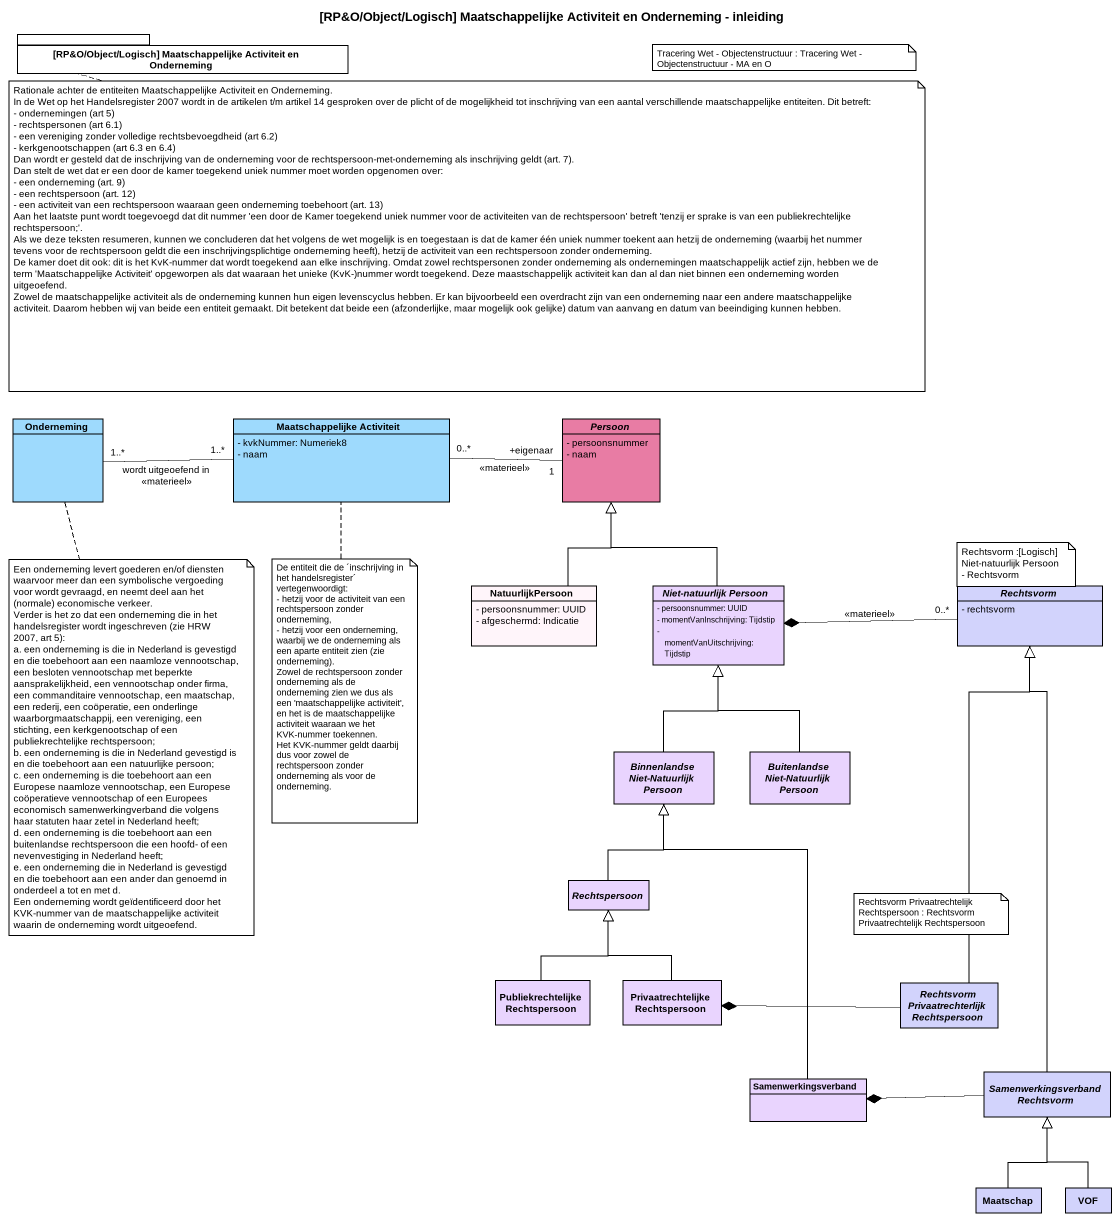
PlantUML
@startuml
title [RP&O/Object/Logisch] Maatschappelijke Activiteit en Onderneming - inleiding
hide circle
hide empty members
skinparam classAttributeIconSize 0
package "[RP&O/Object/Logisch] Maatschappelijke Activiteit en Onderneming" as RP_O_Object_Logisch {
}
class Onderneming #9EDAFD
class "Maatschappelijke Activiteit" as Maatschappelijke_Activiteit #9EDAFD {
  - kvkNummer: Numeriek8
  - naam
}
abstract class Persoon #E87CA4 {
  - persoonsnummer
  - naam
}
class NatuurlijkPersoon #FFF5FA {
  - persoonsnummer: UUID
  - afgeschermd: Indicatie
}
abstract class "Niet-natuurlijk Persoon" as Niet_natuurlijk_Persoon #E9D4FE {
  - persoonsnummer: UUID
  - momentVanInschrijving: Tijdstip
  - momentVanUitschrijving: Tijdstip
}
abstract class Rechtsvorm #D2D3FC {
  - rechtsvorm
}
abstract class "Binnenlandse Niet-Natuurlijk Persoon" as Binnenlandse_Niet #E9D4FE
abstract class "Buitenlandse Niet-Natuurlijk Persoon" as Buitenlandse_Niet #E9D4FE
abstract class Rechtspersoon #E9D4FE
class "Publiekrechtelijke Rechtspersoon" as Publiekrechtelijke #E9D4FE
class "Privaatrechtelijke Rechtspersoon" as Privaatrechtelijke #E9D4FE
abstract class "Rechtsvorm Privaatrechterlijk Rechtspersoon" as Rechtsvorm_2 #D2D3FC
class Samenwerkingsverband #E9D4FE
abstract class "Samenwerkingsverband Rechtsvorm" as Samenwerkingsverband_2 #D2D3FC
class Maatschap #D2D3FC
class VOF #D2D3FC
Maatschappelijke_Activiteit "1..*" -left- "1..*" Onderneming : wordt uitgeoefend in\n<<materieel>>
Maatschappelijke_Activiteit "0..*" -right- "+eigenaar\n1" Persoon : <<materieel>>
NatuurlijkPersoon -up-|> Persoon
Niet_natuurlijk_Persoon -up-|> Persoon
Rechtsvorm "0..*" -left-* Niet_natuurlijk_Persoon : <<materieel>>
Binnenlandse_Niet -up-|> Niet_natuurlijk_Persoon
Buitenlandse_Niet -up-|> Niet_natuurlijk_Persoon
Rechtspersoon -up-|> Binnenlandse_Niet
Publiekrechtelijke -up-|> Rechtspersoon
Privaatrechtelijke -up-|> Rechtspersoon
Rechtsvorm_2 -up-|> Rechtsvorm
Rechtsvorm_2 -left-* Privaatrechtelijke
Samenwerkingsverband -up-|> Binnenlandse_Niet
Samenwerkingsverband_2 -up-|> Rechtsvorm
Samenwerkingsverband_2 -left-* Samenwerkingsverband
Maatschap -up-|> Samenwerkingsverband_2
VOF -up-|> Samenwerkingsverband_2
note as N1
  Tracering Wet - Objectenstructuur : Tracering Wet - Objectenstructuur - MA en O
end note
note bottom of RP_O_Object_Logisch
  Rationale achter de entiteiten Maatschappelijke Activiteit en Onderneming.
  In de Wet op het Handelsregister 2007 wordt in de artikelen t/m artikel 14 gesproken over de plicht of de mogelijkheid tot inschrijving van een aantal verschillende maatschappelijke entiteiten. Dit betreft:
  - ondernemingen (art 5)
  - rechtspersonen (art 6.1)
  - een vereniging zonder volledige rechtsbevoegdheid (art 6.2)
  - kerkgenootschappen (art 6.3 en 6.4)
  Dan wordt er gesteld dat de inschrijving van de onderneming voor de rechtspersoon-met-onderneming als inschrijving geldt (art. 7).
  Dan stelt de wet dat er een door de kamer toegekend uniek nummer moet worden opgenomen over:
  - een onderneming (art. 9)
  - een rechtspersoon (art. 12)
  - een activiteit van een rechtspersoon waaraan geen onderneming toebehoort (art. 13)
  Aan het laatste punt wordt toegevoegd dat dit nummer 'een door de Kamer toegekend uniek nummer voor de activiteiten van de rechtspersoon' betreft 'tenzij er sprake is van een publiekrechtelijke rechtspersoon;'.
  Als we deze teksten resumeren, kunnen we concluderen dat het volgens de wet mogelijk is en toegestaan is dat de kamer één uniek nummer toekent aan hetzij de onderneming (waarbij het nummer tevens voor de rechtspersoon geldt die een inschrijvingsplichtige onderneming heeft), hetzij de activiteit van een rechtspersoon zonder onderneming.
  De kamer doet dit ook: dit is het KvK-nummer dat wordt toegekend aan elke inschrijving. Omdat zowel rechtspersonen zonder onderneming als ondernemingen maatschappelijk actief zijn, hebben we de term 'Maatschappelijke Activiteit' opgeworpen als dat waaraan het unieke (KvK-)nummer wordt toegekend. Deze maastschappelijk activiteit kan dan al dan niet binnen een onderneming worden uitgeoefend.
  Zowel de maatschappelijke activiteit als de onderneming kunnen hun eigen levenscyclus hebben. Er kan bijvoorbeeld een overdracht zijn van een onderneming naar een andere maatschappelijke activiteit. Daarom hebben wij van beide een entiteit gemaakt. Dit betekent dat beide een (afzonderlijke, maar mogelijk ook gelijke) datum van aanvang en datum van beeindiging kunnen hebben.
end note
note as N3
  Rechtsvorm :[Logisch] Niet-natuurlijk Persoon - Rechtsvorm
end note
note bottom of Onderneming
  Een onderneming levert goederen en/of diensten waarvoor meer dan een symbolische vergoeding voor wordt gevraagd, en neemt deel aan het (normale) economische verkeer.
  Verder is het zo dat een onderneming die in het handelsregister wordt ingeschreven (zie HRW 2007, art 5):
  a. een onderneming is die in Nederland is gevestigd en die toebehoort aan een naamloze vennootschap, een besloten vennootschap met beperkte aansprakelijkheid, een vennootschap onder firma, een commanditaire vennootschap, een maatschap, een rederij, een coöperatie, een onderlinge waarborgmaatschappij, een vereniging, een stichting, een kerkgenootschap of een publiekrechtelijke rechtspersoon;
  b. een onderneming is die in Nederland gevestigd is en die toebehoort aan een natuurlijke persoon;
  c. een onderneming is die toebehoort aan een Europese naamloze vennootschap, een Europese coöperatieve vennootschap of een Europees economisch samenwerkingverband die volgens haar statuten haar zetel in Nederland heeft;
  d. een onderneming is die toebehoort aan een buitenlandse rechtspersoon die een hoofd- of een nevenvestiging in Nederland heeft;
  e. een onderneming die in Nederland is gevestigd en die toebehoort aan een ander dan genoemd in onderdeel a tot en met d.
  Een onderneming wordt geïdentificeerd door het KVK-nummer van de maatschappelijke activiteit waarin de onderneming wordt uitgeoefend.
end note
note bottom of Maatschappelijke_Activiteit
  De entiteit die de ´inschrijving in het handelsregister´ vertegenwoordigt:
  - hetzij voor de activiteit van een rechtspersoon zonder onderneming,
  - hetzij voor een onderneming, waarbij we de onderneming als een aparte entiteit zien (zie onderneming).
  Zowel de rechtspersoon zonder onderneming als de onderneming zien we dus als een 'maatschappelijke activiteit', en het is de maatschappelijke activiteit waaraan we het KVK-nummer toekennen.
  Het KVK-nummer geldt daarbij dus voor zowel de rechtspersoon zonder onderneming als voor de onderneming.
end note
note as N6
  Rechtsvorm Privaatrechtelijk Rechtspersoon : Rechtsvorm Privaatrechtelijk Rechtspersoon
end note
@enduml
